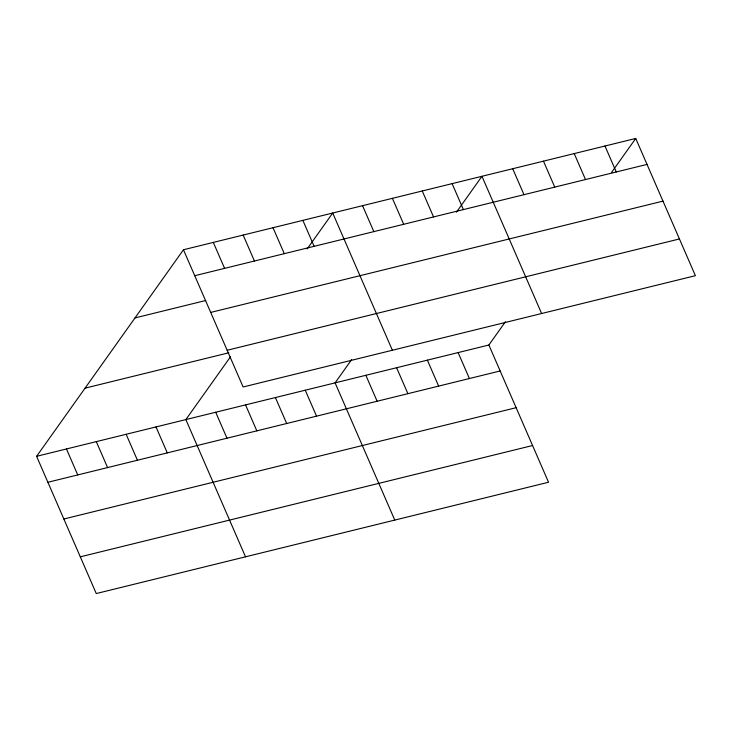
<?xml version="1.0" encoding="UTF-8"?>
<svg xmlns="http://www.w3.org/2000/svg" width="732" height="732" viewBox="0 0 732 732"><rect width="100%" height="100%" fill="white"/><g stroke="black" fill="none" stroke-linecap="round" stroke-linejoin="round"><path stroke-width="1.1" d="M505.455 321.696L488.875 345.019L548.543 482.242L96.267 593.551L36.6 456.32L183.458 249.758L635.733 138.449L695.4 275.68L243.125 386.981L183.458 249.758M230.489 356.804L185.855 419.592L245.522 556.823M307.202 248.898L332.712 213.021L392.379 350.253M351.68 359.54L335.1 382.863L394.768 520.086M456.448 212.17L481.958 176.293L541.625 313.525M611.504 172.532L635.733 138.449M194.739 275.708L647.015 164.407M134.99 317.926L205.747 300.504M210.706 312.427L662.982 201.126M227.158 350.262L679.433 238.961M85.058 388.152L228.787 352.787M36.6 456.32L488.875 345.019M47.882 482.278L500.157 370.968M63.849 518.997L516.124 407.697M80.3 556.832L532.576 445.523M604.98 146.016L616.262 171.974M574.227 153.592L585.509 179.541M543.464 161.159L554.755 187.108M512.711 168.726L524.002 194.685M452.111 183.641L463.393 209.599M422.254 190.988L433.545 216.937M392.407 198.335L403.698 224.285M458.122 352.586L469.404 378.545M362.56 205.683L373.842 231.632M427.369 360.153L438.651 386.112M396.607 367.72L407.898 393.679M302.856 220.369L314.147 246.327M365.854 375.296L377.145 401.246M273.009 227.716L284.291 253.675M243.161 235.063L254.443 261.022M305.253 390.211L316.535 416.16M213.305 242.411L224.596 268.36M275.397 397.549L286.688 423.508M245.549 404.897L256.841 430.855M215.702 412.244L226.984 438.203M155.998 426.939L167.289 452.888M126.151 434.286L137.433 460.236M96.304 441.634L107.586 467.583M66.447 448.972L77.738 474.931"/></g></svg>
